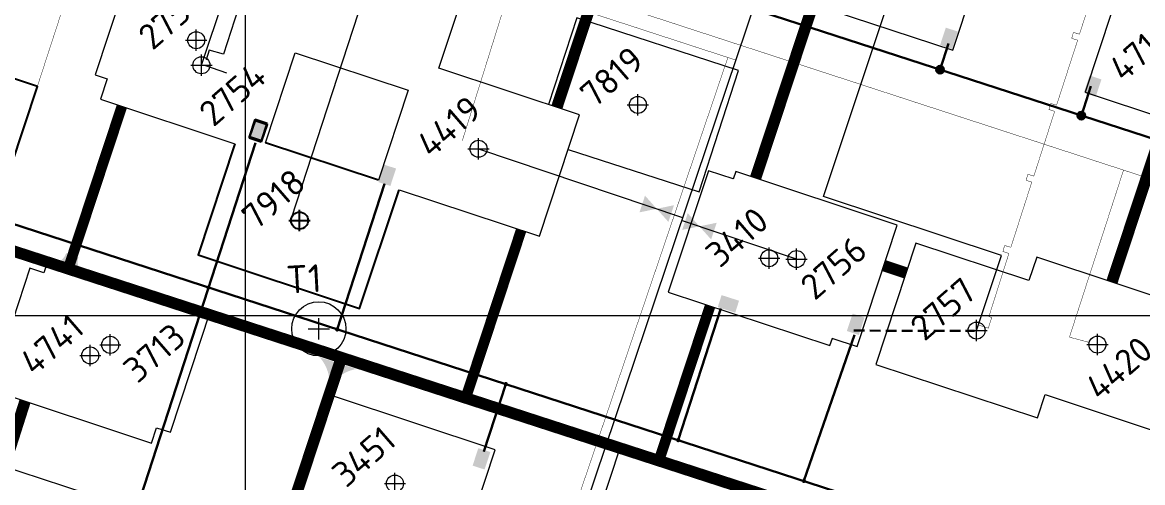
# Model space of a CAD drawing. Header units: millimetres. Extents: x 519 to 9564855, y -810 to 5021775.
# Drawn here: x 9540897 to 9541423, y 4996922 to 4997138 of the extents above; entities that cross this region are included whole.
import ezdxf
from ezdxf.enums import TextEntityAlignment as Align

# ---------------------------------------------------------------- set-up
doc = ezdxf.new("R2010")
doc.units = ezdxf.units.MM
doc.header["$LTSCALE"] = 2
doc.header["$MEASUREMENT"] = 0
doc.header["$PDMODE"] = 2
doc.header["$PDSIZE"] = 5
doc.linetypes.add('92051501$0$DASHED', pattern=[0.75, 0.5, -0.25])
for name, color, linetype in [('164 скв. на 2011 год (измененные)', 121, 'Continuous'), ('Existing roads', 41, 'Continuous'), ('GRID_PULKOVO', 7, 'Continuous'), ('new 100 wells', 131, 'Continuous'), ('OilColl&Flowlines', 3, 'Continuous'), ('Stage 12 wells.Text&Frame', 52, 'Continuous'), ('Скважины 2017г', 221, 'Continuous'), ('Скважины 2019г.', 241, 'Continuous'), ('Скважины на 2025 год _ОСМОТР', 5, 'Continuous')]:
    doc.layers.add(name, color=color, linetype=linetype)
for name, color, linetype, lineweight in [('200 скв. на 2010 год', 61, 'Continuous', 0), ('SteamInjInfrastructure', 25, 'Continuous', 100), ('WELLS(drilled after 2000y)', 6, 'Continuous', 40), ('Скважины на 2022 год', 60, 'Continuous', 13), ('Электро', 1, 'Continuous', 30), ('Электроснаб', 1, 'Continuous', 18), ('Электроснабжене', 1, 'Continuous', 18)]:
    doc.layers.add(name, color=color, linetype=linetype, lineweight=lineweight)
doc.styles.add('92051501$0$STANDARD', font='simplex.shx')
doc.styles.add('Elect', font='isocpeur.ttf')
doc.styles.get("Standard").update_dxf_attribs({"font": 'isocpeur.ttf', "width": 0.5})
doc.linetypes.add('STM_LINE', pattern='A,0.5,-0.2,["S",92051501$0$STANDARD,S=0.1,R=0,X=-0.1,Y=-0.05],-0.05', length=0.75)

msp = doc.modelspace()

# ---------------------------------------------------------------- hatches: boundary and pattern name
at = {"layer": 'Existing roads', "lineweight": 0}
msp.add_hatch(color=256, dxfattribs=at).paths.add_polyline_path([(9540927.82859, 4997018.20798, -0.406846034), (9540923.00709, 4997027.50402), (9540917.30628, 4997029.39031, -0.406846034), (9540907.89162, 4997024.80476)])
h = msp.add_hatch(color=256, dxfattribs=at)
h.paths.add_polyline_path([(9541042.402, 4996970.39012), (9541040.81476, 4996970.98689, 0.155118741), (9541036.2821, 4996980.5239), (9541044.8377, 4996977.77076)])
h.paths.add_polyline_path([(9541043.9277, 4996969.8165), (9541042.402, 4996970.39012), (9541044.8377, 4996977.77076), (9541053.63364, 4996974.94028, 0.161550784)])
at = {"layer": 'Электро'}
for points in [[(9541328.02451, 4997127.11513), (9541333.63675, 4997125.25814), (9541336.34397, 4997133.44), (9541330.73174, 4997135.29699)], [(9541395.55668, 4997104.66365), (9541401.16891, 4997102.80666), (9541403.87614, 4997110.98852), (9541398.26391, 4997112.84551)], [(9541003.61409, 4997083.70194), (9541009.22632, 4997081.84495), (9541011.93355, 4997090.02681), (9541006.32131, 4997091.88379)], [(9541284.20353, 4996992.7862), (9541289.81577, 4996990.92922), (9541292.52299, 4996999.11108), (9541286.91076, 4997000.96806)], [(9541108.29085, 4996929.59077), (9541113.90309, 4996927.73378), (9541116.61032, 4996935.91564), (9541110.99808, 4996937.77263)]]:
    msp.add_hatch(color=256, dxfattribs=at).paths.add_polyline_path(points)
h = msp.add_hatch(color=256, dxfattribs=at)
edge = h.paths.add_edge_path()
edge.add_arc((9541328.00008, 4997115.57421), 1.80448, 0, 360)
h = msp.add_hatch(color=256, dxfattribs=at)
edge = h.paths.add_edge_path()
edge.add_arc((9541394.40875, 4997093.99672), 1.80448, 0, 360)
at = {"layer": 'Электро', "ltscale": 25}
msp.add_hatch(color=256, dxfattribs=at).paths.add_polyline_path([(9541072.33074, 4997069.09044), (9541066.71851, 4997070.94742), (9541064.01128, 4997062.76556), (9541069.62351, 4997060.90858)])
at = {"layer": 'Электро', "ltscale": 0.5}
msp.add_hatch(color=256, dxfattribs=at).paths.add_polyline_path([(9541225.31503, 4997009.64787), (9541223.51927, 4997004.01575), (9541231.73012, 4997001.39777), (9541233.52588, 4997007.02989)])
at = {"layer": 'Электроснаб', "lineweight": 0}
for points in [[(9541328.02451, 4997127.11513), (9541333.63675, 4997125.25814), (9541336.34397, 4997133.44), (9541330.73174, 4997135.29699)], [(9541395.55668, 4997104.66365), (9541401.16891, 4997102.80666), (9541403.87614, 4997110.98852), (9541398.26391, 4997112.84551)], [(9541003.61409, 4997083.70194), (9541009.22632, 4997081.84495), (9541011.93355, 4997090.02681), (9541006.32131, 4997091.88379)], [(9541284.20353, 4996992.7862), (9541289.81577, 4996990.92922), (9541292.52299, 4996999.11108), (9541286.91076, 4997000.96806)], [(9541108.29085, 4996929.59077), (9541113.90309, 4996927.73378), (9541116.61032, 4996935.91564), (9541110.99808, 4996937.77263)]]:
    msp.add_hatch(color=1, dxfattribs=at).paths.add_polyline_path(points)
h = msp.add_hatch(color=1, dxfattribs=at)
edge = h.paths.add_edge_path()
edge.add_arc((9541328.00008, 4997115.57421), 1.80448, 0, 360)
h = msp.add_hatch(color=1, dxfattribs=at)
edge = h.paths.add_edge_path()
edge.add_arc((9541394.40875, 4997093.99672), 1.80448, 0, 360)
at = {"layer": 'Электроснаб', "lineweight": 0, "ltscale": 25}
msp.add_hatch(color=1, dxfattribs=at).paths.add_polyline_path([(9541072.33074, 4997069.09044), (9541066.71851, 4997070.94742), (9541064.01128, 4997062.76556), (9541069.62351, 4997060.90858)])
at = {"layer": 'Электроснаб', "lineweight": 0, "ltscale": 0.5}
msp.add_hatch(color=1, dxfattribs=at).paths.add_polyline_path([(9541225.31503, 4997009.64787), (9541223.51927, 4997004.01575), (9541231.73012, 4997001.39777), (9541233.52588, 4997007.02989)])
at = {"layer": 'Электроснабжене', "lineweight": 0}
for points in [[(9541328.02451, 4997127.11513), (9541333.63675, 4997125.25814), (9541336.34397, 4997133.44), (9541330.73174, 4997135.29699)], [(9541395.55668, 4997104.66365), (9541401.16891, 4997102.80666), (9541403.87614, 4997110.98852), (9541398.26391, 4997112.84551)], [(9541003.61409, 4997083.70194), (9541009.22632, 4997081.84495), (9541011.93355, 4997090.02681), (9541006.32131, 4997091.88379)], [(9541284.20353, 4996992.7862), (9541289.81577, 4996990.92922), (9541292.52299, 4996999.11108), (9541286.91076, 4997000.96806)], [(9541108.29085, 4996929.59077), (9541113.90309, 4996927.73378), (9541116.61032, 4996935.91564), (9541110.99808, 4996937.77263)]]:
    msp.add_hatch(color=1, dxfattribs=at).paths.add_polyline_path(points)
h = msp.add_hatch(color=1, dxfattribs=at)
edge = h.paths.add_edge_path()
edge.add_arc((9541328.00008, 4997115.57421), 1.80448, 0, 360)
h = msp.add_hatch(color=1, dxfattribs=at)
edge = h.paths.add_edge_path()
edge.add_arc((9541394.40875, 4997093.99672), 1.80448, 0, 360)
at = {"layer": 'Электроснабжене', "lineweight": 0, "ltscale": 25}
msp.add_hatch(color=1, dxfattribs=at).paths.add_polyline_path([(9541072.33074, 4997069.09044), (9541066.71851, 4997070.94742), (9541064.01128, 4997062.76556), (9541069.62351, 4997060.90858)])
at = {"layer": 'Электроснабжене', "lineweight": 0, "ltscale": 0.5}
msp.add_hatch(color=1, dxfattribs=at).paths.add_polyline_path([(9541225.31503, 4997009.64787), (9541223.51927, 4997004.01575), (9541231.73012, 4997001.39777), (9541233.52588, 4997007.02989)])

# ---------------------------------------------------------------- linework, layer by layer
at = {"color": 6, "lineweight": 0}
for p, q in [((9541000.92, 4997152.882), (9540991.233, 4997122.847)), ((9540984.417, 4997124.777), (9540983.043, 4997120.172)), ((9540991.233, 4997122.847), (9540984.417, 4997124.777))]:
    msp.add_line(p, q, dxfattribs=at)
at = {"color": 3, "lineweight": 0, "ltscale": 25}
msp.add_line((9541260.5, 4997026.6), (9541206.53971, 4997044.77433, 0), dxfattribs=at)
at = {"layer": '164 скв. на 2011 год (измененные)', "color": 0, "linetype": 'ByBlock', "lineweight": 0}
msp.add_lwpolyline([(9541251.10786, 4996905.44046), (9541253.46537, 4996912.56537), (9541177.48484, 4996937.70595), (9541158.62941, 4996880.72056), (9541166.23953, 4996878.20251)], dxfattribs=at)
at = {"layer": '200 скв. на 2010 год', "color": 0, "linetype": 'ByBlock', "lineweight": 0}
for points in [[(9541018.45976, 4997147.31214), (9540949.71499, 4997170.07876), (9540930.85956, 4997113.09336), (9540936.53764, 4997111.21459)], [(9541230.79365, 4997064.20616), (9541219.13745, 4997068.06299), (9541200.28202, 4997011.07759), (9541276.26255, 4996985.93701), (9541277.40635, 4996989.39384)], [(9540959.76177, 4996947.388), (9540966.26255, 4996945.23701), (9540985.11798, 4997002.22241), (9540909.13745, 4997027.36299), (9540906.73823, 4997020.112)]]:
    msp.add_lwpolyline(points, dxfattribs=at)
msp.add_lwpolyline([(9541024.08202, 4996905.17759), (9541100.06255, 4996880.03701), (9541118.91798, 4996937.02241), (9541042.93745, 4996962.16299)], close=True, dxfattribs=at)
for centre in [(9540978.4, 4997129.4), (9541247.7, 4997027), (9540938, 4996986.3), (9541071.8, 4996921.1)]:
    msp.add_circle(centre, 4, dxfattribs=at)
for p in [(9540978.4, 4997129.4), (9541071.8, 4996921.1)]:
    msp.add_point(p, dxfattribs=at)
at = {"layer": '200 скв. на 2010 год', "color": 0, "linetype": 'ByBlock', "lineweight": 0, "ltscale": 80}
for p in [(9541247.7, 4997027), (9540938, 4996986.3)]:
    msp.add_point(p, dxfattribs=at)
at = {"layer": 'Existing roads', "color": 3, "linetype": 'ByBlock', "lineweight": 0, "ltscale": 80}
msp.add_line((9541111.1, 4997078.4), (9541206.98761, 4997046.10417, 0), dxfattribs=at)
at = {"layer": 'Existing roads', "lineweight": 0, "flags": 128}
for points, const_width in [([(9540267.34375, 4997233.27584), (9541585.13687, 4996805.49896)], 5.4), ([(9540943.4471, 4997098.34724), (9540918.16098, 4997021.92687)], 5), ([(9541131.12714, 4997040.16122), (9541105.04782, 4996961.3436)], 5), ([(9541219.88466, 4997004.49217), (9541195.85412, 4996931.86641)], 5)]:
    msp.add_lwpolyline(points, dxfattribs=dict(at, const_width=const_width))
at = {"layer": 'Existing roads', "lineweight": 0, "const_width": 5.4}
for points in [[(9541147.87648, 4997097.84349), (9541174.60366, 4997178.52561)], [(9541241.25572, 4997064.57974), (9541268.34276, 4997146.34941)], [(9541408.78275, 4997015.76787), (9541434.17228, 4997092.4073)], [(9541301.61583, 4997023.47588), (9541311.99773, 4997020.0407)], [(9540882.81672, 4996912.43017), (9540897.92339, 4996959.80435)]]:
    msp.add_lwpolyline(points, dxfattribs=at)
at = {"layer": 'Existing roads', "lineweight": 0, "const_width": 5.4, "elevation": 0.00005, "flags": 128}
msp.add_lwpolyline([(9541002.00864, 4996845.37329), (9541046.0299, 4996978.40999)], dxfattribs=at)
at = {"layer": 'GRID_PULKOVO', "lineweight": 0}
for p, q in [((9541001.44641, 5010000), (9541001.44642, 4991999.03796)), ((9533000, 4997000), (9548000, 4997000))]:
    msp.add_line(p, q, dxfattribs=at)
at = {"layer": 'new 100 wells', "color": 0, "linetype": 'ByBlock', "lineweight": 0}
msp.add_lwpolyline([(9541369.8008, 4997016.4722), (9541316.63745, 4997034.06299), (9541297.78202, 4996977.0776), (9541373.76255, 4996951.93702), (9541377.3992, 4996962.9278)], dxfattribs=at)
msp.add_circle((9541345.2, 4996993), 4, dxfattribs=at)
msp.add_point((9541345.2, 4996993), dxfattribs=at)
at = {"layer": 'OilColl&Flowlines', "linetype": 'ByBlock', "lineweight": 0}
for p, q in [((9540980.8, 4997117.6), (9541064.91872, 4997369.77895)), ((9541292.99202, 4997301.45465), (9541134.57342, 4996831.10357, 0)), ((9541273.26214, 4997055.95467), (9541347.27211, 4997278.89419)), ((9541356.87948, 4997028.29803), (9541273.26198, 4997055.95418)), ((9541345.2, 4996993), (9541356.87948, 4997028.29803))]:
    msp.add_line(p, q, dxfattribs=at)
at = {"layer": 'OilColl&Flowlines', "color": 3, "linetype": 'ByBlock', "lineweight": 0, "ltscale": 5}
msp.add_line((9540782.63549, 4996963.70451, 0), (9540926.9782, 4996916.47308, 0), dxfattribs=at)
at = {"layer": 'OilColl&Flowlines', "color": 3, "linetype": 'ByBlock', "lineweight": 0, "ltscale": 80, "const_width": 0.2}
for points in [[(9539539.87646, 4997670.99581), (9541231.90634, 4997120.08886)], [(9541228.28803, 4997121.30755), (9541129.08179, 4996829.52706)]]:
    msp.add_lwpolyline(points, dxfattribs=at)
at = {"layer": 'OilColl&Flowlines', "linetype": 'ByBlock', "lineweight": 0}
for points in [[(9541186.7213, 4997048.52335, 0), (9541189.32107, 4997056.38045, 0), (9541194.82564, 4997050.20043, 0)], [(9541200.3302, 4997044.02041, 0), (9541194.82564, 4997050.20043, 0), (9541202.92998, 4997051.87751, 0)], [(9541209.39454, 4997048.13883, 0), (9541214.89911, 4997041.95881, 0), (9541206.79477, 4997040.28172, 0)], [(9541223.00345, 4997043.63589, 0), (9541220.40367, 4997035.77878, 0), (9541214.89911, 4997041.95881, 0)]]:
    msp.add_solid(points, dxfattribs=at)
at = {"layer": 'Stage 12 wells.Text&Frame', "color": 0, "linetype": 'ByBlock', "lineweight": 0}
for points in [[(9541259.15148, 4997153.31197), (9541257.98202, 4997149.77759), (9541333.96255, 4997124.63701), (9541352.81798, 4997181.62241), (9541342.94852, 4997184.88803)], [(9541421.68934, 4997159.762), (9541415.03745, 4997161.96299), (9541396.18202, 4997104.97759), (9541472.16255, 4997079.83701), (9541474.71066, 4997087.538)], [(9541377.3992, 4996962.9278), (9541430.56255, 4996945.33701), (9541449.41798, 4997002.32241), (9541373.43745, 4997027.46299), (9541369.8008, 4997016.4722)], [(9540906.73823, 4997020.112), (9540900.23745, 4997022.26299), (9540881.38202, 4996965.27759), (9540957.36255, 4996940.13701), (9540959.76177, 4996947.388)]]:
    msp.add_lwpolyline(points, dxfattribs=at)
at = {"layer": 'Stage 12 wells.Text&Frame', "color": 0, "lineweight": 0}
for points in [[(9541073.7132, 4997059.15846), (9541139.66255, 4997037.33701), (9541158.51798, 4997094.32241), (9541092.42595, 4997116.19033)], [(9541078.05625, 4997105.91977), (9541064.04427, 4997063.57239)]]:
    msp.add_lwpolyline(points, dxfattribs=at)
msp.add_circle((9541111.1, 4997078.4), 4, dxfattribs=at)
at = {"layer": 'Stage 12 wells.Text&Frame', "color": 0, "linetype": 'ByBlock', "lineweight": 0}
for centre in [(9541402, 4996986.4), (9540928.6, 4996981.3)]:
    msp.add_circle(centre, 4, dxfattribs=at)
at = {"layer": 'Stage 12 wells.Text&Frame', "color": 0, "lineweight": 0}
msp.add_point((9541111.1, 4997078.4), dxfattribs=at)
at = {"layer": 'Stage 12 wells.Text&Frame', "color": 0, "linetype": 'ByBlock', "lineweight": 0}
for p in [(9541402, 4996986.4), (9540928.6, 4996981.3)]:
    msp.add_point(p, dxfattribs=at)
at = {"layer": 'SteamInjInfrastructure', "color": 6, "linetype": 'STM_LINE', "lineweight": 0, "ltscale": 15}
msp.add_line((9540982.21507, 4997117.74288), (9540992.54131, 4997114.13538), dxfattribs=at)
at = {"layer": 'WELLS(drilled after 2000y)', "color": 6, "linetype": 'ByBlock', "lineweight": 0, "ltscale": 50, "const_width": 0.2, "elevation": -24.66909}
for points in [[(9541565.48321, 4997096.91561), (9541525.49603, 4997108.79872), (9541502.75177, 4997039.54504), (9539622.71893, 4997652.00911)], [(9541128.24419, 4997161.54952), (9541103.45563, 4997082.21189)], [(9541414.23819, 4997068.38038), (9541388.81492, 4996989.90598), (9541398.04242, 4996987.45234)]]:
    msp.add_lwpolyline(points, dxfattribs=at)
at = {"layer": 'WELLS(drilled after 2000y)', "color": 6, "linetype": 'ByBlock', "lineweight": 0, "ltscale": 50, "const_width": 0.2}
msp.add_lwpolyline([(9540844.39692, 4996925.60877), (9540941.11419, 4997222.49417)], dxfattribs=at)
at = {"layer": 'WELLS(drilled after 2000y)', "color": 6, "lineweight": 0, "const_width": 0.2}
for points in [[(9541018.14768, 4997197.416), (9541017.39216, 4997195.03134), (9541014.63906, 4997195.9036), (9541001.968, 4997155.91), (9541004.69707, 4997155.07801), (9541003.76334, 4997152.01518), (9541000.92, 4997152.882), (9540991.233, 4997122.847), (9540984.417, 4997124.777), (9540983.043, 4997120.172)], [(9541403.38147, 4997162.71842), (9541393.542, 4997132.225), (9541390.70855, 4997133.06653), (9541389.886, 4997130.297), (9541392.68064, 4997129.38925), (9541382.76, 4997098.847), (9541380.04317, 4997099.69297), (9541379.152, 4997096.831), (9541381.85728, 4997095.96185), (9541372.084, 4997065.542), (9541369.31207, 4997066.41283), (9541368.424, 4997063.586), (9541371.12014, 4997062.71999), (9541361.291, 4997032.119), (9541358.34431, 4997032.95679), (9541357.55861, 4997030.19329), (9541360.339, 4997029.189), (9541350.97056, 4996999.58054), (9541352.287, 4996999.164), (9541350.692, 4996994.156), (9541345.797, 4996995.699)]]:
    msp.add_lwpolyline(points, dxfattribs=at)
at = {"layer": 'WELLS(drilled after 2000y)', "color": 0, "linetype": 'ByBlock', "lineweight": 0}
for points in [[(9541010.90784, 4997081.20725), (9541024.90869, 4997123.52097)], [(9540936.53764, 4997111.21459), (9540933.38202, 4997101.6776), (9540996.59241, 4997080.76242)], [(9541277.13595, 4996989.48331), (9541289.06255, 4996985.53702), (9541307.91798, 4997042.52241), (9541231.93745, 4997067.66299), (9541230.76405, 4997064.11669)]]:
    msp.add_lwpolyline(points, dxfattribs=at)
for centre in [(9540980.8, 4997117.6), (9541260.5, 4997026.6)]:
    msp.add_circle(centre, 4, dxfattribs=at)
for p in [(9540980.8, 4997117.6), (9541260.5, 4997026.6)]:
    msp.add_point(p, dxfattribs=at)
at = {"layer": 'Скважины 2017г', "color": 18, "linetype": 'ByBlock', "lineweight": 0, "ltscale": 40, "true_color": 0x000000}
msp.add_circle((9541036, 4996993.8), 12.72849, dxfattribs=at)
msp.add_point((9541036, 4996993.8), dxfattribs=at)
at = {"layer": 'Скважины 2019г.', "color": 3, "linetype": 'ByBlock', "lineweight": 0, "ltscale": 50}
msp.add_line((9541023.11944, 4997045.73693), (9541065.10112, 4997174.18884), dxfattribs=at)
at = {"layer": 'Скважины 2019г.', "color": 0, "linetype": 'ByBlock', "lineweight": 0}
for points in [[(9541092.42595, 4997116.19033), (9541106.80336, 4997159.60351), (9541030.85969, 4997184.75424), (9541018.45976, 4997147.31214)], [(9541024.90869, 4997123.52097), (9541078.05625, 4997105.91977)]]:
    msp.add_lwpolyline(points, dxfattribs=at)
at = {"layer": 'Скважины на 2022 год', "color": 0, "lineweight": 0}
msp.add_lwpolyline([(9541153.15914, 4997078.12678), (9541214.77175, 4997058.10762), (9541233.31277, 4997115.17102), (9541157.22825, 4997139.89238), (9541143.9842, 4997099.13137)], dxfattribs=at)
msp.add_circle((9541186, 4997099), 4, dxfattribs=at)
msp.add_point((9541186, 4997099), dxfattribs=at)
at = {"layer": 'Скважины на 2025 год _ОСМОТР', "color": 0, "linetype": 'ByBlock', "lineweight": -2}
for points in [[(9540826.48061, 4997128.8699), (9540808.9166, 4997075.94694), (9540884.84433, 4997050.74813), (9540903.74344, 4997107.69392), (9540834.32942, 4997130.73097)], [(9540996.59241, 4997080.76242), (9540979.2466, 4997028.49694), (9541055.17433, 4997003.29813), (9541073.7132, 4997059.15846)], [(9541064.04427, 4997063.57239), (9541010.90784, 4997081.20725)]]:
    msp.add_lwpolyline(points, dxfattribs=at)
msp.add_circle((9541026.98, 4997044.69), 4, dxfattribs=at)
msp.add_point((9541026.98, 4997044.69), dxfattribs=at)
at = {"layer": 'Электро'}
for p, q in [((9541485.17417, 4997064.50525, 0), (9540685.28204, 4997324.40596, 0)), ((9541328.00008, 4997115.57421, 0), (9541332.00988, 4997127.91511, 0)), ((9540687.91936, 4997109.3692), (9541434.86198, 4996866.89523, 0)), ((9541394.40875, 4997093.99672, 0), (9541398.89429, 4997107.80177, 0)), ((9541006.03983, 4997091.68316, 0), (9541003.3323, 4997083.5014, 0)), ((9541006.14158, 4997092.11682, 0), (9541003.43435, 4997083.93497, 0)), ((9541011.65199, 4997089.82597, 0), (9541006.03983, 4997091.68316, 0)), ((9541011.75381, 4997090.25984, 0), (9541006.14158, 4997092.11682, 0)), ((9541008.94447, 4997081.64421, 0), (9541011.65199, 4997089.82597, 0)), ((9541009.04658, 4997082.07798, 0), (9541011.75381, 4997090.25984, 0)), ((9541003.3323, 4997083.5014, 0), (9541008.94447, 4997081.64421, 0)), ((9541003.43435, 4997083.93497, 0), (9541009.04658, 4997082.07798, 0))]:
    msp.add_line(p, q, dxfattribs=at)
at = {"layer": 'Электро', "ltscale": 25}
for p, q in [((9540936.00336, 4996864.90863), (9541006.19674, 4997081.14266)), ((9541066.8489, 4997061.92142), (9541044.65851, 4996993.56287)), ((9541113.64244, 4996936.26148), (9541123.89386, 4996967.84098))]:
    msp.add_line(p, q, dxfattribs=at)
at = {"layer": 'Электро', "ltscale": 0.5}
for p, q in [((9541204.91855, 4996941.53956), (9541225.02215, 4997003.41206)), ((9541263.94731, 4996922.37749), (9541287.83861, 4996991.04504, 0))]:
    msp.add_line(p, q, dxfattribs=at)
at = {"layer": 'Электро'}
for centre in [(9541328.00008, 4997115.57421, 0), (9541394.40875, 4997093.99672, 0)]:
    msp.add_circle(centre, 1.80448, dxfattribs=at)
for centre, start, end in [((9540984.16173, 4997013.20243, 0), 162, 342), ((9540984.17085, 4997013.23142, 0), 162.0000001, 342.0000001), ((9540984.16173, 4997013.20243, 0), 342, 162), ((9540984.17085, 4997013.23142, 0), 342.0000001, 162.0000001), ((9541044.65851, 4996993.56287), 162.0000001, 342.0000001), ((9541044.66763, 4996993.59186), 162, 342), ((9541044.65851, 4996993.56287), 342.0000001, 162.0000001), ((9541044.66763, 4996993.59186), 342, 162), ((9541123.89386, 4996967.84098), 342.0000001, 162.0000001), ((9541123.90297, 4996967.86996), 341.9999999, 161.9999999), ((9541123.89386, 4996967.84098), 162.0000001, 342.0000001), ((9541123.90297, 4996967.86996), 161.9999999, 341.9999999), ((9541204.91118, 4996941.51685), 341.9999999, 161.9999999), ((9541204.92029, 4996941.54584), 342.0000001, 162.0000001), ((9541204.91118, 4996941.51685), 161.9999999, 341.9999999), ((9541204.92029, 4996941.54584), 162.0000001, 342.0000001), ((9541263.94731, 4996922.37749), 162.0000001, 342.0000001), ((9541263.95643, 4996922.40648), 162, 342), ((9541263.94731, 4996922.37749), 342.0000001, 162.0000001), ((9541263.95643, 4996922.40648), 342, 162)]:
    msp.add_arc(centre, 0.5, start, end, dxfattribs=at)
at = {"layer": 'Электроснаб', "color": 1, "lineweight": 0}
for p, q in [((9541485.17417, 4997064.50525, 0), (9540685.28204, 4997324.40596, 0)), ((9541328.00008, 4997115.57421, 0), (9541332.00988, 4997127.91511, 0)), ((9541394.40875, 4997093.99672, 0), (9541398.89429, 4997107.80177, 0)), ((9541006.03983, 4997091.68316, 0), (9541003.3323, 4997083.5014, 0)), ((9541006.14158, 4997092.11682, 0), (9541003.43435, 4997083.93497, 0)), ((9541011.65199, 4997089.82597, 0), (9541006.03983, 4997091.68316, 0)), ((9541011.75381, 4997090.25984, 0), (9541006.14158, 4997092.11682, 0)), ((9541008.94447, 4997081.64421, 0), (9541011.65199, 4997089.82597, 0)), ((9541009.04658, 4997082.07798, 0), (9541011.75381, 4997090.25984, 0)), ((9541003.3323, 4997083.5014, 0), (9541008.94447, 4997081.64421, 0)), ((9541003.43435, 4997083.93497, 0), (9541009.04658, 4997082.07798, 0))]:
    msp.add_line(p, q, dxfattribs=at)
at = {"layer": 'Электроснаб', "color": 1, "linetype": 'ByBlock', "lineweight": 0}
msp.add_line((9540687.91936, 4997109.3692), (9541434.86198, 4996866.89523, 0), dxfattribs=at)
at = {"layer": 'Электроснаб', "color": 1, "lineweight": 0, "ltscale": 25}
for p, q in [((9540936.00336, 4996864.90863), (9541006.19674, 4997081.14266)), ((9541066.8489, 4997061.92142), (9541044.65851, 4996993.56287)), ((9541113.64244, 4996936.26148), (9541123.89386, 4996967.84098))]:
    msp.add_line(p, q, dxfattribs=at)
at = {"layer": 'Электроснаб', "color": 1, "lineweight": 0, "ltscale": 0.5}
for p, q in [((9541204.91855, 4996941.53956), (9541225.02215, 4997003.41206)), ((9541263.94731, 4996922.37749), (9541287.83861, 4996991.04504, 0))]:
    msp.add_line(p, q, dxfattribs=at)
at = {"layer": 'Электроснаб', "color": 1, "lineweight": 0}
for centre in [(9541328.00008, 4997115.57421, 0), (9541394.40875, 4997093.99672, 0)]:
    msp.add_circle(centre, 1.80448, dxfattribs=at)
for centre, start, end in [((9540984.16173, 4997013.20243, 0), 162, 342), ((9540984.17085, 4997013.23142, 0), 162.0000001, 342.0000001), ((9540984.16173, 4997013.20243, 0), 342, 162), ((9540984.17085, 4997013.23142, 0), 342.0000001, 162.0000001), ((9541044.65851, 4996993.56287), 162.0000001, 342.0000001), ((9541044.66763, 4996993.59186), 162, 342), ((9541044.65851, 4996993.56287), 342.0000001, 162.0000001), ((9541044.66763, 4996993.59186), 342, 162), ((9541123.89386, 4996967.84098), 342.0000001, 162.0000001), ((9541123.90297, 4996967.86996), 341.9999999, 161.9999999), ((9541123.89386, 4996967.84098), 162.0000001, 342.0000001), ((9541123.90297, 4996967.86996), 161.9999999, 341.9999999), ((9541204.91118, 4996941.51685), 341.9999999, 161.9999999), ((9541204.92029, 4996941.54584), 342.0000001, 162.0000001), ((9541204.91118, 4996941.51685), 161.9999999, 341.9999999), ((9541204.92029, 4996941.54584), 162.0000001, 342.0000001), ((9541263.94731, 4996922.37749), 162.0000001, 342.0000001), ((9541263.95643, 4996922.40648), 162, 342), ((9541263.94731, 4996922.37749), 342.0000001, 162.0000001), ((9541263.95643, 4996922.40648), 342, 162)]:
    msp.add_arc(centre, 0.5, start, end, dxfattribs=at)
at = {"layer": 'Электроснабжене', "color": 1, "lineweight": 0}
for p, q in [((9541485.17417, 4997064.50525, 0), (9540685.28204, 4997324.40596, 0)), ((9541328.00008, 4997115.57421, 0), (9541332.00988, 4997127.91511, 0)), ((9541394.40875, 4997093.99672, 0), (9541398.89429, 4997107.80177, 0)), ((9541006.03983, 4997091.68316, 0), (9541003.3323, 4997083.5014, 0)), ((9541006.14158, 4997092.11682, 0), (9541003.43435, 4997083.93497, 0)), ((9541011.65199, 4997089.82597, 0), (9541006.03983, 4997091.68316, 0)), ((9541011.75381, 4997090.25984, 0), (9541006.14158, 4997092.11682, 0)), ((9541008.94447, 4997081.64421, 0), (9541011.65199, 4997089.82597, 0)), ((9541009.04658, 4997082.07798, 0), (9541011.75381, 4997090.25984, 0)), ((9541003.3323, 4997083.5014, 0), (9541008.94447, 4997081.64421, 0)), ((9541003.43435, 4997083.93497, 0), (9541009.04658, 4997082.07798, 0))]:
    msp.add_line(p, q, dxfattribs=at)
at = {"layer": 'Электроснабжене', "color": 1, "linetype": 'ByBlock', "lineweight": 0}
msp.add_line((9540687.91936, 4997109.3692), (9541434.86198, 4996866.89523, 0), dxfattribs=at)
at = {"layer": 'Электроснабжене', "color": 1, "lineweight": 0, "ltscale": 25}
for p, q in [((9540936.00336, 4996864.90863), (9541006.19674, 4997081.14266)), ((9541066.8489, 4997061.92142), (9541044.65851, 4996993.56287)), ((9541113.64244, 4996936.26148), (9541123.89386, 4996967.84098))]:
    msp.add_line(p, q, dxfattribs=at)
at = {"layer": 'Электроснабжене', "color": 1, "lineweight": 0, "ltscale": 0.5}
for p, q in [((9541204.91855, 4996941.53956), (9541225.02215, 4997003.41206)), ((9541263.94731, 4996922.37749), (9541287.83861, 4996991.04504, 0))]:
    msp.add_line(p, q, dxfattribs=at)
at = {"layer": 'Электроснабжене', "color": 1, "linetype": '92051501$0$DASHED', "lineweight": 30, "ltscale": 5}
msp.add_line((9541287.53634, 4996992.95815, 0), (9541344.18214, 4996992.9316, 0), dxfattribs=at)
at = {"layer": 'Электроснабжене', "color": 1, "lineweight": 0}
for centre in [(9541328.00008, 4997115.57421, 0), (9541394.40875, 4997093.99672, 0)]:
    msp.add_circle(centre, 1.80448, dxfattribs=at)
for centre, start, end in [((9540984.16173, 4997013.20243, 0), 162, 342), ((9540984.17085, 4997013.23142, 0), 162.0000001, 342.0000001), ((9540984.16173, 4997013.20243, 0), 342, 162), ((9540984.17085, 4997013.23142, 0), 342.0000001, 162.0000001), ((9541044.65851, 4996993.56287), 162.0000001, 342.0000001), ((9541044.66763, 4996993.59186), 162, 342), ((9541044.65851, 4996993.56287), 342.0000001, 162.0000001), ((9541044.66763, 4996993.59186), 342, 162), ((9541123.89386, 4996967.84098), 342.0000001, 162.0000001), ((9541123.90297, 4996967.86996), 341.9999999, 161.9999999), ((9541123.89386, 4996967.84098), 162.0000001, 342.0000001), ((9541123.90297, 4996967.86996), 161.9999999, 341.9999999), ((9541204.91118, 4996941.51685), 341.9999999, 161.9999999), ((9541204.92029, 4996941.54584), 342.0000001, 162.0000001), ((9541204.91118, 4996941.51685), 161.9999999, 341.9999999), ((9541204.92029, 4996941.54584), 162.0000001, 342.0000001), ((9541263.94731, 4996922.37749), 162.0000001, 342.0000001), ((9541263.95643, 4996922.40648), 162, 342), ((9541263.94731, 4996922.37749), 342.0000001, 162.0000001), ((9541263.95643, 4996922.40648), 342, 162)]:
    msp.add_arc(centre, 0.5, start, end, dxfattribs=at)

# ---------------------------------------------------------------- texts
at = {"layer": '200 скв. на 2010 год', "color": 0, "linetype": 'ByBlock', "lineweight": 0, "style": 'Elect'}
for s, p in [('2755', (9540957.83278, 4997124.21735)), ('3410', (9541224.50467, 4997022.00133)), ('3713', (9540950.80143, 4996967.76503)), ('3451', (9541048.89037, 4996918.73953))]:
    msp.add_text(s, height=12, rotation=41, dxfattribs=at).set_placement(p)
at = {"layer": '200 скв. на 2010 год', "color": 0, "lineweight": 0, "style": 'Elect'}
msp.add_text('T1', height=13.005168, rotation=3.1819768, dxfattribs=at).set_placement((9541020.99988, 4997010.31799, 0))
at = {"layer": 'new 100 wells', "color": 0, "linetype": 'ByBlock', "lineweight": 0, "style": 'Elect'}
msp.add_text('2757', height=12, rotation=41, dxfattribs=at).set_placement((9541320.67035, 4996987.56711))
at = {"layer": 'Stage 12 wells.Text&Frame', "color": 0, "linetype": 'ByBlock', "lineweight": 0, "style": 'Elect'}
for s, p in [('4714', (9541414.14495, 4997109.26651)), ('4741', (9540902.15791, 4996971.30872)), ('4420', (9541402.9982, 4996959.52872))]:
    msp.add_text(s, height=12, rotation=41, dxfattribs=at).set_placement(p)
at = {"layer": 'Stage 12 wells.Text&Frame', "color": 0, "lineweight": 0, "style": 'Elect'}
msp.add_text('4419', height=12, rotation=41, dxfattribs=at).set_placement((9541088.69752, 4997073.55494))
at = {"layer": 'WELLS(drilled after 2000y)', "color": 0, "linetype": 'ByBlock', "lineweight": 0, "style": 'Elect'}
for s, p in [('2754', (9540986.44719, 4997088.23144)), ('2756', (9541269.06939, 4997006.7466))]:
    msp.add_text(s, height=12, rotation=41, dxfattribs=at).set_placement(p)
at = {"layer": 'Скважины на 2022 год', "color": 0, "lineweight": 0}
msp.add_text('7819', height=12, rotation=41, dxfattribs=at).set_placement((9541167.82003, 4997094.38635), align=Align.BOTTOM_LEFT)
at = {"layer": 'Скважины на 2025 год _ОСМОТР', "color": 0, "linetype": 'ByBlock', "lineweight": -2, "style": 'Elect'}
msp.add_text('7918', height=12, rotation=41, dxfattribs=at).set_placement((9541006.44836, 4997039.67266))

doc.saveas('drawing.dxf')
